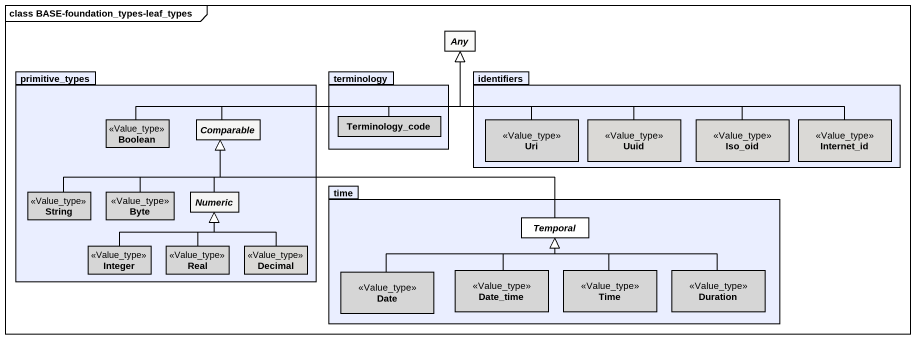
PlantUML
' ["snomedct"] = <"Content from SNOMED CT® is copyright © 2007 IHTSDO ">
@startuml
mainframe class BASE-foundation_types-leaf_types
hide circle
hide empty members
abstract class Any #FAFAF9
package primitive_types #EAEEFF {
  class Boolean <<Value_type>> #D6D6D6
  abstract class Comparable #F5F5F4
  class String <<Value_type>> #D6D6D6
  class Byte <<Value_type>> #D8D8D8
  abstract class Numeric #F5F5F4
  class Integer <<Value_type>> #D6D6D6
  class Real <<Value_type>> #D6D6D6
  class Decimal <<Value_type>> #DAD9D6
}
package terminology #EAEEFF {
  class Terminology_code #D6D6D6
}
package identifiers #EAEEFF {
  class Uri <<Value_type>> #D6D6D6
  class Uuid <<Value_type>> #DAD9D6
  class Iso_oid <<Value_type>> #DAD9D6
  class Internet_id <<Value_type>> #DAD9D6
}
package time #EAEEFF {
  abstract class Temporal #FFFFFF
  class Date_time <<Value_type>> #D6D6D6
  class Time <<Value_type>> #D6D6D6
  class Duration <<Value_type>> #D6D6D6
  class Date <<Value_type>> #D6D6D6
}
Boolean -right-|> Any
Comparable -right-|> Any
Terminology_code -up-|> Any
Uri -up-|> Any
Uuid -left-|> Any
Iso_oid -left-|> Any
Internet_id -left-|> Any
String -right-|> Comparable
Byte -up-|> Comparable
Numeric -up-|> Comparable
Temporal -left-|> Comparable
Integer -up-|> Numeric
Real -up-|> Numeric
Decimal -up-|> Numeric
Date_time -up-|> Temporal
Time -up-|> Temporal
Duration -left-|> Temporal
Date -right-|> Temporal
@enduml
